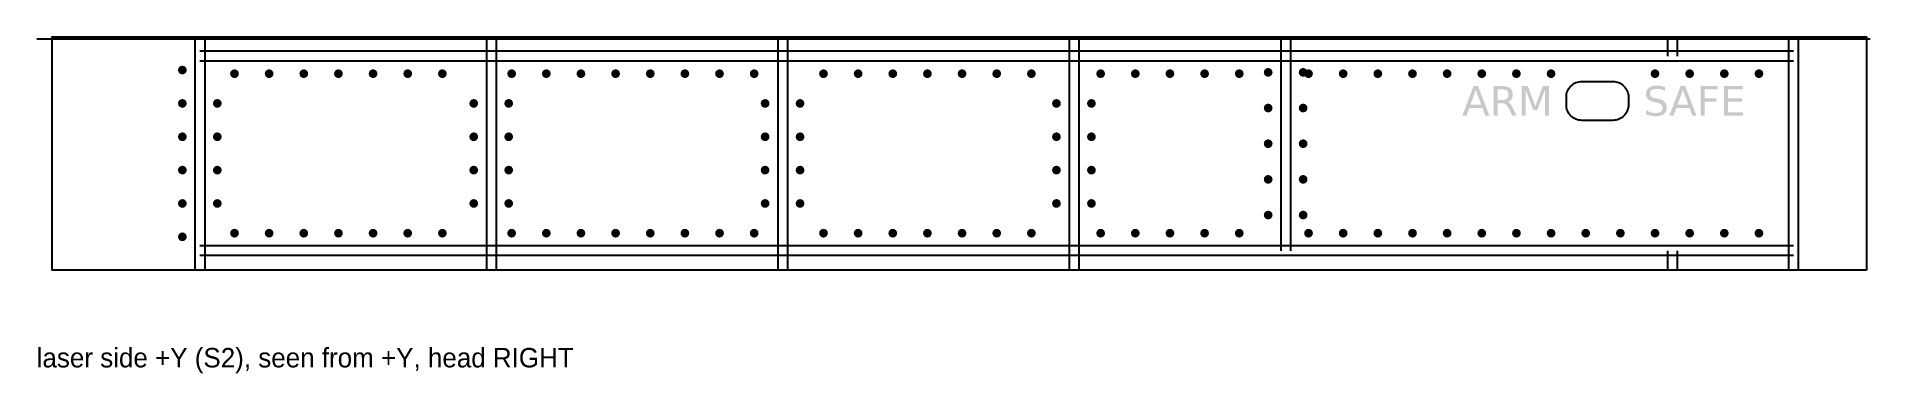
# Model space of a CAD drawing. Header units: millimetres. Extents: x 0 to 94.4, y -3.3 to 14.
import ezdxf

# ---------------------------------------------------------------- set-up
doc = ezdxf.new("R2010")
doc.units = ezdxf.units.MM
doc.layers.add('MARK', color=1, linetype='Continuous')
doc.layers.add('REF', color=8, linetype='Continuous')

msp = doc.modelspace()

# ---------------------------------------------------------------- hatches: boundary and pattern name
at = {"layer": 'MARK'}
h = msp.add_hatch(color=1, dxfattribs=at)
h.dxf.hatch_style = 1
edge = h.paths.add_edge_path()
edge.add_arc((7.5, 12.286), 0.225, 0, 360)
h = msp.add_hatch(color=1, dxfattribs=at)
h.dxf.hatch_style = 1
edge = h.paths.add_edge_path()
edge.add_arc((10.184, 12.1), 0.225, 0, 360)
h = msp.add_hatch(color=1, dxfattribs=at)
h.dxf.hatch_style = 1
edge = h.paths.add_edge_path()
edge.add_arc((11.967, 12.1), 0.225, 0, 360)
h = msp.add_hatch(color=1, dxfattribs=at)
h.dxf.hatch_style = 1
edge = h.paths.add_edge_path()
edge.add_arc((13.751, 12.1), 0.225, 0, 360)
h = msp.add_hatch(color=1, dxfattribs=at)
h.dxf.hatch_style = 1
edge = h.paths.add_edge_path()
edge.add_arc((15.535, 12.1), 0.225, 0, 360)
h = msp.add_hatch(color=1, dxfattribs=at)
h.dxf.hatch_style = 1
edge = h.paths.add_edge_path()
edge.add_arc((17.318, 12.1), 0.225, 0, 360)
h = msp.add_hatch(color=1, dxfattribs=at)
h.dxf.hatch_style = 1
edge = h.paths.add_edge_path()
edge.add_arc((19.102, 12.1), 0.225, 0, 360)
h = msp.add_hatch(color=1, dxfattribs=at)
h.dxf.hatch_style = 1
edge = h.paths.add_edge_path()
edge.add_arc((20.886, 12.1), 0.225, 0, 360)
h = msp.add_hatch(color=1, dxfattribs=at)
h.dxf.hatch_style = 1
edge = h.paths.add_edge_path()
edge.add_arc((24.453, 12.1), 0.225, 0, 360)
h = msp.add_hatch(color=1, dxfattribs=at)
h.dxf.hatch_style = 1
edge = h.paths.add_edge_path()
edge.add_arc((26.237, 12.1), 0.225, 0, 360)
h = msp.add_hatch(color=1, dxfattribs=at)
h.dxf.hatch_style = 1
edge = h.paths.add_edge_path()
edge.add_arc((28.021, 12.1), 0.225, 0, 360)
h = msp.add_hatch(color=1, dxfattribs=at)
h.dxf.hatch_style = 1
edge = h.paths.add_edge_path()
edge.add_arc((29.804, 12.1), 0.225, 0, 360)
h = msp.add_hatch(color=1, dxfattribs=at)
h.dxf.hatch_style = 1
edge = h.paths.add_edge_path()
edge.add_arc((31.588, 12.1), 0.225, 0, 360)
h = msp.add_hatch(color=1, dxfattribs=at)
h.dxf.hatch_style = 1
edge = h.paths.add_edge_path()
edge.add_arc((33.372, 12.1), 0.225, 0, 360)
h = msp.add_hatch(color=1, dxfattribs=at)
h.dxf.hatch_style = 1
edge = h.paths.add_edge_path()
edge.add_arc((35.155, 12.1), 0.225, 0, 360)
h = msp.add_hatch(color=1, dxfattribs=at)
h.dxf.hatch_style = 1
edge = h.paths.add_edge_path()
edge.add_arc((36.939, 12.1), 0.225, 0, 360)
h = msp.add_hatch(color=1, dxfattribs=at)
h.dxf.hatch_style = 1
edge = h.paths.add_edge_path()
edge.add_arc((40.507, 12.1), 0.225, 0, 360)
h = msp.add_hatch(color=1, dxfattribs=at)
h.dxf.hatch_style = 1
edge = h.paths.add_edge_path()
edge.add_arc((42.29, 12.1), 0.225, 0, 360)
h = msp.add_hatch(color=1, dxfattribs=at)
h.dxf.hatch_style = 1
edge = h.paths.add_edge_path()
edge.add_arc((44.074, 12.1), 0.225, 0, 360)
h = msp.add_hatch(color=1, dxfattribs=at)
h.dxf.hatch_style = 1
edge = h.paths.add_edge_path()
edge.add_arc((45.858, 12.1), 0.225, 0, 360)
h = msp.add_hatch(color=1, dxfattribs=at)
h.dxf.hatch_style = 1
edge = h.paths.add_edge_path()
edge.add_arc((47.641, 12.1), 0.225, 0, 360)
h = msp.add_hatch(color=1, dxfattribs=at)
h.dxf.hatch_style = 1
edge = h.paths.add_edge_path()
edge.add_arc((49.425, 12.1), 0.225, 0, 360)
h = msp.add_hatch(color=1, dxfattribs=at)
h.dxf.hatch_style = 1
edge = h.paths.add_edge_path()
edge.add_arc((51.209, 12.1), 0.225, 0, 360)
h = msp.add_hatch(color=1, dxfattribs=at)
h.dxf.hatch_style = 1
edge = h.paths.add_edge_path()
edge.add_arc((54.776, 12.1), 0.225, 0, 360)
h = msp.add_hatch(color=1, dxfattribs=at)
h.dxf.hatch_style = 1
edge = h.paths.add_edge_path()
edge.add_arc((56.56, 12.1), 0.225, 0, 360)
h = msp.add_hatch(color=1, dxfattribs=at)
h.dxf.hatch_style = 1
edge = h.paths.add_edge_path()
edge.add_arc((58.343, 12.1), 0.225, 0, 360)
h = msp.add_hatch(color=1, dxfattribs=at)
h.dxf.hatch_style = 1
edge = h.paths.add_edge_path()
edge.add_arc((60.127, 12.1), 0.225, 0, 360)
h = msp.add_hatch(color=1, dxfattribs=at)
h.dxf.hatch_style = 1
edge = h.paths.add_edge_path()
edge.add_arc((61.911, 12.1), 0.225, 0, 360)
h = msp.add_hatch(color=1, dxfattribs=at)
h.dxf.hatch_style = 1
edge = h.paths.add_edge_path()
edge.add_arc((63.4, 12.167), 0.225, 0, 360)
h = msp.add_hatch(color=1, dxfattribs=at)
h.dxf.hatch_style = 1
edge = h.paths.add_edge_path()
edge.add_arc((65.2, 12.167), 0.225, 0, 360)
h = msp.add_hatch(color=1, dxfattribs=at)
h.dxf.hatch_style = 1
edge = h.paths.add_edge_path()
edge.add_arc((65.478, 12.1), 0.225, 0, 360)
h = msp.add_hatch(color=1, dxfattribs=at)
h.dxf.hatch_style = 1
edge = h.paths.add_edge_path()
edge.add_arc((67.262, 12.1), 0.225, 0, 360)
h = msp.add_hatch(color=1, dxfattribs=at)
h.dxf.hatch_style = 1
edge = h.paths.add_edge_path()
edge.add_arc((69.046, 12.1), 0.225, 0, 360)
h = msp.add_hatch(color=1, dxfattribs=at)
h.dxf.hatch_style = 1
edge = h.paths.add_edge_path()
edge.add_arc((70.829, 12.1), 0.225, 0, 360)
h = msp.add_hatch(color=1, dxfattribs=at)
h.dxf.hatch_style = 1
edge = h.paths.add_edge_path()
edge.add_arc((72.613, 12.1), 0.225, 0, 360)
h = msp.add_hatch(color=1, dxfattribs=at)
h.dxf.hatch_style = 1
edge = h.paths.add_edge_path()
edge.add_arc((74.397, 12.1), 0.225, 0, 360)
h = msp.add_hatch(color=1, dxfattribs=at)
h.dxf.hatch_style = 1
edge = h.paths.add_edge_path()
edge.add_arc((76.18, 12.1), 0.225, 0, 360)
h = msp.add_hatch(color=1, dxfattribs=at)
h.dxf.hatch_style = 1
edge = h.paths.add_edge_path()
edge.add_arc((77.964, 12.1), 0.225, 0, 360)
h = msp.add_hatch(color=1, dxfattribs=at)
h.dxf.hatch_style = 1
edge = h.paths.add_edge_path()
edge.add_arc((83.315, 12.1), 0.225, 0, 360)
h = msp.add_hatch(color=1, dxfattribs=at)
h.dxf.hatch_style = 1
edge = h.paths.add_edge_path()
edge.add_arc((85.099, 12.1), 0.225, 0, 360)
h = msp.add_hatch(color=1, dxfattribs=at)
h.dxf.hatch_style = 1
edge = h.paths.add_edge_path()
edge.add_arc((86.883, 12.1), 0.225, 0, 360)
h = msp.add_hatch(color=1, dxfattribs=at)
h.dxf.hatch_style = 1
edge = h.paths.add_edge_path()
edge.add_arc((88.666, 12.1), 0.225, 0, 360)
h = msp.add_hatch(color=1, dxfattribs=at)
h.dxf.hatch_style = 1
h.paths.add_polyline_path([(74.786, 9.939), (74.572, 9.939), (74.433, 10.33), (73.748, 10.33), (73.609, 9.939), (73.392, 9.939), (73.973, 11.461), (74.206, 11.461)])
h.paths.add_polyline_path([(74.369, 10.501), (74.089, 11.258), (73.81, 10.501)])
h = msp.add_hatch(color=1, dxfattribs=at)
h.dxf.hatch_style = 1
h.paths.add_polyline_path([(75.827, 10.59), (75.858, 10.557), (75.89, 10.517), (75.921, 10.47), (75.953, 10.416), (75.984, 10.355), (76.193, 9.939), (75.972, 9.939), (75.777, 10.33), (75.74, 10.4), (75.703, 10.457), (75.667, 10.501), (75.631, 10.532), (75.593, 10.554), (75.548, 10.57), (75.496, 10.579), (75.438, 10.582), (75.214, 10.582), (75.214, 9.939), (75.008, 9.939), (75.008, 11.461), (75.473, 11.461), (75.595, 11.454), (75.701, 11.433), (75.79, 11.399), (75.862, 11.352), (75.918, 11.29), (75.958, 11.215), (75.982, 11.126), (75.99, 11.022), (75.986, 10.954), (75.974, 10.891), (75.953, 10.835), (75.924, 10.784), (75.887, 10.74), (75.842, 10.704), (75.789, 10.675), (75.73, 10.653), (75.762, 10.638), (75.795, 10.617)])
h.paths.add_polyline_path([(75.543, 10.756), (75.603, 10.769), (75.655, 10.79), (75.697, 10.82), (75.731, 10.859), (75.754, 10.905), (75.769, 10.96), (75.773, 11.022), (75.769, 11.085), (75.754, 11.14), (75.731, 11.186), (75.697, 11.224), (75.655, 11.253), (75.603, 11.275), (75.543, 11.287), (75.473, 11.292), (75.214, 11.292), (75.214, 10.751), (75.473, 10.751)])
h = msp.add_hatch(color=1, dxfattribs=at)
h.dxf.hatch_style = 1
h.paths.add_polyline_path([(77.153, 10.425), (77.543, 11.461), (77.85, 11.461), (77.85, 9.939), (77.649, 9.939), (77.649, 11.275), (77.257, 10.232), (77.05, 10.232), (76.658, 11.275), (76.658, 9.939), (76.458, 9.939), (76.458, 11.461), (76.765, 11.461)])
h = msp.add_hatch(color=1, dxfattribs=at)
h.dxf.hatch_style = 1
h.paths.add_polyline_path([(83.771, 11.237), (83.715, 11.26), (83.661, 11.279), (83.608, 11.295), (83.557, 11.307), (83.506, 11.315), (83.456, 11.32), (83.407, 11.322), (83.328, 11.318), (83.258, 11.306), (83.198, 11.285), (83.148, 11.257), (83.108, 11.221), (83.08, 11.178), (83.063, 11.128), (83.057, 11.071), (83.061, 11.024), (83.072, 10.983), (83.091, 10.948), (83.117, 10.919), (83.155, 10.895), (83.205, 10.873), (83.269, 10.853), (83.347, 10.836), (83.472, 10.811), (83.579, 10.784), (83.672, 10.75), (83.749, 10.707), (83.811, 10.656), (83.859, 10.596), (83.894, 10.527), (83.914, 10.448), (83.921, 10.36), (83.912, 10.256), (83.884, 10.166), (83.838, 10.089), (83.773, 10.025), (83.69, 9.975), (83.59, 9.939), (83.473, 9.918), (83.338, 9.911), (83.283, 9.912), (83.227, 9.917), (83.168, 9.925), (83.108, 9.935), (83.047, 9.949), (82.984, 9.966), (82.921, 9.985), (82.856, 10.008), (82.856, 10.22), (82.918, 10.187), (82.98, 10.158), (83.041, 10.134), (83.102, 10.114), (83.162, 10.098), (83.221, 10.087), (83.28, 10.08), (83.338, 10.078), (83.421, 10.082), (83.494, 10.095), (83.557, 10.117), (83.61, 10.147), (83.652, 10.186), (83.682, 10.231), (83.7, 10.284), (83.706, 10.345), (83.702, 10.398), (83.689, 10.445), (83.667, 10.486), (83.637, 10.52), (83.597, 10.55), (83.546, 10.575), (83.484, 10.597), (83.411, 10.615), (83.286, 10.639), (83.179, 10.666), (83.088, 10.698), (83.012, 10.737), (82.953, 10.783), (82.908, 10.837), (82.876, 10.9), (82.856, 10.973), (82.85, 11.055), (82.859, 11.151), (82.886, 11.235), (82.93, 11.31), (82.992, 11.373), (83.07, 11.424), (83.161, 11.46), (83.266, 11.482), (83.384, 11.489), (83.438, 11.488), (83.492, 11.484), (83.547, 11.478), (83.602, 11.47), (83.658, 11.459), (83.714, 11.446), (83.771, 11.43), (83.829, 11.412), (83.829, 11.211)])
h = msp.add_hatch(color=1, dxfattribs=at)
h.dxf.hatch_style = 1
h.paths.add_polyline_path([(85.233, 9.94), (85.095, 10.331), (84.409, 10.331), (84.27, 9.94), (84.053, 9.94), (84.634, 11.462), (84.868, 11.462), (85.447, 9.94)])
h.paths.add_polyline_path([(84.75, 11.259), (84.471, 10.502), (85.031, 10.502)])
h = msp.add_hatch(color=1, dxfattribs=at)
h.dxf.hatch_style = 1
h.paths.add_polyline_path([(86.544, 11.288), (85.875, 11.288), (85.875, 10.84), (86.478, 10.84), (86.478, 10.667), (85.875, 10.667), (85.875, 9.94), (85.669, 9.94), (85.669, 11.462), (86.544, 11.462)])
h = msp.add_hatch(color=1, dxfattribs=at)
h.dxf.hatch_style = 1
h.paths.add_polyline_path([(87.832, 11.288), (87.076, 11.288), (87.076, 10.838), (87.8, 10.838), (87.8, 10.665), (87.076, 10.665), (87.076, 10.114), (87.85, 10.114), (87.85, 9.94), (86.87, 9.94), (86.87, 11.462), (87.832, 11.462)])
h = msp.add_hatch(color=1, dxfattribs=at)
h.dxf.hatch_style = 1
edge = h.paths.add_edge_path()
edge.add_arc((7.5, 10.571), 0.225, 0, 360)
h = msp.add_hatch(color=1, dxfattribs=at)
h.dxf.hatch_style = 1
edge = h.paths.add_edge_path()
edge.add_arc((9.3, 10.571), 0.225, 0, 360)
h = msp.add_hatch(color=1, dxfattribs=at)
h.dxf.hatch_style = 1
edge = h.paths.add_edge_path()
edge.add_arc((22.5, 10.571), 0.225, 0, 360)
h = msp.add_hatch(color=1, dxfattribs=at)
h.dxf.hatch_style = 1
edge = h.paths.add_edge_path()
edge.add_arc((24.3, 10.571), 0.225, 0, 360)
h = msp.add_hatch(color=1, dxfattribs=at)
h.dxf.hatch_style = 1
edge = h.paths.add_edge_path()
edge.add_arc((37.5, 10.571), 0.225, 0, 360)
h = msp.add_hatch(color=1, dxfattribs=at)
h.dxf.hatch_style = 1
edge = h.paths.add_edge_path()
edge.add_arc((39.3, 10.571), 0.225, 0, 360)
h = msp.add_hatch(color=1, dxfattribs=at)
h.dxf.hatch_style = 1
edge = h.paths.add_edge_path()
edge.add_arc((52.5, 10.571), 0.225, 0, 360)
h = msp.add_hatch(color=1, dxfattribs=at)
h.dxf.hatch_style = 1
edge = h.paths.add_edge_path()
edge.add_arc((54.3, 10.571), 0.225, 0, 360)
h = msp.add_hatch(color=1, dxfattribs=at)
h.dxf.hatch_style = 1
edge = h.paths.add_edge_path()
edge.add_arc((63.4, 10.333), 0.225, 0, 360)
h = msp.add_hatch(color=1, dxfattribs=at)
h.dxf.hatch_style = 1
edge = h.paths.add_edge_path()
edge.add_arc((65.2, 10.333), 0.225, 0, 360)
h = msp.add_hatch(color=1, dxfattribs=at)
h.dxf.hatch_style = 1
edge = h.paths.add_edge_path()
edge.add_arc((7.5, 8.857), 0.225, 0, 360)
h = msp.add_hatch(color=1, dxfattribs=at)
h.dxf.hatch_style = 1
edge = h.paths.add_edge_path()
edge.add_arc((9.3, 8.857), 0.225, 0, 360)
h = msp.add_hatch(color=1, dxfattribs=at)
h.dxf.hatch_style = 1
edge = h.paths.add_edge_path()
edge.add_arc((22.5, 8.857), 0.225, 0, 360)
h = msp.add_hatch(color=1, dxfattribs=at)
h.dxf.hatch_style = 1
edge = h.paths.add_edge_path()
edge.add_arc((24.3, 8.857), 0.225, 0, 360)
h = msp.add_hatch(color=1, dxfattribs=at)
h.dxf.hatch_style = 1
edge = h.paths.add_edge_path()
edge.add_arc((37.5, 8.857), 0.225, 0, 360)
h = msp.add_hatch(color=1, dxfattribs=at)
h.dxf.hatch_style = 1
edge = h.paths.add_edge_path()
edge.add_arc((39.3, 8.857), 0.225, 0, 360)
h = msp.add_hatch(color=1, dxfattribs=at)
h.dxf.hatch_style = 1
edge = h.paths.add_edge_path()
edge.add_arc((52.5, 8.857), 0.225, 0, 360)
h = msp.add_hatch(color=1, dxfattribs=at)
h.dxf.hatch_style = 1
edge = h.paths.add_edge_path()
edge.add_arc((54.3, 8.857), 0.225, 0, 360)
h = msp.add_hatch(color=1, dxfattribs=at)
h.dxf.hatch_style = 1
edge = h.paths.add_edge_path()
edge.add_arc((63.4, 8.5), 0.225, 0, 360)
h = msp.add_hatch(color=1, dxfattribs=at)
h.dxf.hatch_style = 1
edge = h.paths.add_edge_path()
edge.add_arc((65.2, 8.5), 0.225, 0, 360)
h = msp.add_hatch(color=1, dxfattribs=at)
h.dxf.hatch_style = 1
edge = h.paths.add_edge_path()
edge.add_arc((7.5, 7.143), 0.225, 0, 360)
h = msp.add_hatch(color=1, dxfattribs=at)
h.dxf.hatch_style = 1
edge = h.paths.add_edge_path()
edge.add_arc((9.3, 7.143), 0.225, 0, 360)
h = msp.add_hatch(color=1, dxfattribs=at)
h.dxf.hatch_style = 1
edge = h.paths.add_edge_path()
edge.add_arc((22.5, 7.143), 0.225, 0, 360)
h = msp.add_hatch(color=1, dxfattribs=at)
h.dxf.hatch_style = 1
edge = h.paths.add_edge_path()
edge.add_arc((24.3, 7.143), 0.225, 0, 360)
h = msp.add_hatch(color=1, dxfattribs=at)
h.dxf.hatch_style = 1
edge = h.paths.add_edge_path()
edge.add_arc((37.5, 7.143), 0.225, 0, 360)
h = msp.add_hatch(color=1, dxfattribs=at)
h.dxf.hatch_style = 1
edge = h.paths.add_edge_path()
edge.add_arc((39.3, 7.143), 0.225, 0, 360)
h = msp.add_hatch(color=1, dxfattribs=at)
h.dxf.hatch_style = 1
edge = h.paths.add_edge_path()
edge.add_arc((52.5, 7.143), 0.225, 0, 360)
h = msp.add_hatch(color=1, dxfattribs=at)
h.dxf.hatch_style = 1
edge = h.paths.add_edge_path()
edge.add_arc((54.3, 7.143), 0.225, 0, 360)
h = msp.add_hatch(color=1, dxfattribs=at)
h.dxf.hatch_style = 1
edge = h.paths.add_edge_path()
edge.add_arc((63.4, 6.667), 0.225, 0, 360)
h = msp.add_hatch(color=1, dxfattribs=at)
h.dxf.hatch_style = 1
edge = h.paths.add_edge_path()
edge.add_arc((65.2, 6.667), 0.225, 0, 360)
h = msp.add_hatch(color=1, dxfattribs=at)
h.dxf.hatch_style = 1
edge = h.paths.add_edge_path()
edge.add_arc((7.5, 5.429), 0.225, 0, 360)
h = msp.add_hatch(color=1, dxfattribs=at)
h.dxf.hatch_style = 1
edge = h.paths.add_edge_path()
edge.add_arc((9.3, 5.429), 0.225, 0, 360)
h = msp.add_hatch(color=1, dxfattribs=at)
h.dxf.hatch_style = 1
edge = h.paths.add_edge_path()
edge.add_arc((22.5, 5.429), 0.225, 0, 360)
h = msp.add_hatch(color=1, dxfattribs=at)
h.dxf.hatch_style = 1
edge = h.paths.add_edge_path()
edge.add_arc((24.3, 5.429), 0.225, 0, 360)
h = msp.add_hatch(color=1, dxfattribs=at)
h.dxf.hatch_style = 1
edge = h.paths.add_edge_path()
edge.add_arc((37.5, 5.429), 0.225, 0, 360)
h = msp.add_hatch(color=1, dxfattribs=at)
h.dxf.hatch_style = 1
edge = h.paths.add_edge_path()
edge.add_arc((39.3, 5.429), 0.225, 0, 360)
h = msp.add_hatch(color=1, dxfattribs=at)
h.dxf.hatch_style = 1
edge = h.paths.add_edge_path()
edge.add_arc((52.5, 5.429), 0.225, 0, 360)
h = msp.add_hatch(color=1, dxfattribs=at)
h.dxf.hatch_style = 1
edge = h.paths.add_edge_path()
edge.add_arc((54.3, 5.429), 0.225, 0, 360)
h = msp.add_hatch(color=1, dxfattribs=at)
h.dxf.hatch_style = 1
edge = h.paths.add_edge_path()
edge.add_arc((63.4, 4.833), 0.225, 0, 360)
h = msp.add_hatch(color=1, dxfattribs=at)
h.dxf.hatch_style = 1
edge = h.paths.add_edge_path()
edge.add_arc((65.2, 4.833), 0.225, 0, 360)
h = msp.add_hatch(color=1, dxfattribs=at)
h.dxf.hatch_style = 1
edge = h.paths.add_edge_path()
edge.add_arc((7.5, 3.714), 0.225, 0, 360)
h = msp.add_hatch(color=1, dxfattribs=at)
h.dxf.hatch_style = 1
edge = h.paths.add_edge_path()
edge.add_arc((10.184, 3.9), 0.225, 0, 360)
h = msp.add_hatch(color=1, dxfattribs=at)
h.dxf.hatch_style = 1
edge = h.paths.add_edge_path()
edge.add_arc((11.967, 3.9), 0.225, 0, 360)
h = msp.add_hatch(color=1, dxfattribs=at)
h.dxf.hatch_style = 1
edge = h.paths.add_edge_path()
edge.add_arc((13.751, 3.9), 0.225, 0, 360)
h = msp.add_hatch(color=1, dxfattribs=at)
h.dxf.hatch_style = 1
edge = h.paths.add_edge_path()
edge.add_arc((15.535, 3.9), 0.225, 0, 360)
h = msp.add_hatch(color=1, dxfattribs=at)
h.dxf.hatch_style = 1
edge = h.paths.add_edge_path()
edge.add_arc((17.318, 3.9), 0.225, 0, 360)
h = msp.add_hatch(color=1, dxfattribs=at)
h.dxf.hatch_style = 1
edge = h.paths.add_edge_path()
edge.add_arc((19.102, 3.9), 0.225, 0, 360)
h = msp.add_hatch(color=1, dxfattribs=at)
h.dxf.hatch_style = 1
edge = h.paths.add_edge_path()
edge.add_arc((20.886, 3.9), 0.225, 0, 360)
h = msp.add_hatch(color=1, dxfattribs=at)
h.dxf.hatch_style = 1
edge = h.paths.add_edge_path()
edge.add_arc((24.453, 3.9), 0.225, 0, 360)
h = msp.add_hatch(color=1, dxfattribs=at)
h.dxf.hatch_style = 1
edge = h.paths.add_edge_path()
edge.add_arc((26.237, 3.9), 0.225, 0, 360)
h = msp.add_hatch(color=1, dxfattribs=at)
h.dxf.hatch_style = 1
edge = h.paths.add_edge_path()
edge.add_arc((28.021, 3.9), 0.225, 0, 360)
h = msp.add_hatch(color=1, dxfattribs=at)
h.dxf.hatch_style = 1
edge = h.paths.add_edge_path()
edge.add_arc((29.804, 3.9), 0.225, 0, 360)
h = msp.add_hatch(color=1, dxfattribs=at)
h.dxf.hatch_style = 1
edge = h.paths.add_edge_path()
edge.add_arc((31.588, 3.9), 0.225, 0, 360)
h = msp.add_hatch(color=1, dxfattribs=at)
h.dxf.hatch_style = 1
edge = h.paths.add_edge_path()
edge.add_arc((33.372, 3.9), 0.225, 0, 360)
h = msp.add_hatch(color=1, dxfattribs=at)
h.dxf.hatch_style = 1
edge = h.paths.add_edge_path()
edge.add_arc((35.155, 3.9), 0.225, 0, 360)
h = msp.add_hatch(color=1, dxfattribs=at)
h.dxf.hatch_style = 1
edge = h.paths.add_edge_path()
edge.add_arc((36.939, 3.9), 0.225, 0, 360)
h = msp.add_hatch(color=1, dxfattribs=at)
h.dxf.hatch_style = 1
edge = h.paths.add_edge_path()
edge.add_arc((40.507, 3.9), 0.225, 0, 360)
h = msp.add_hatch(color=1, dxfattribs=at)
h.dxf.hatch_style = 1
edge = h.paths.add_edge_path()
edge.add_arc((42.29, 3.9), 0.225, 0, 360)
h = msp.add_hatch(color=1, dxfattribs=at)
h.dxf.hatch_style = 1
edge = h.paths.add_edge_path()
edge.add_arc((44.074, 3.9), 0.225, 0, 360)
h = msp.add_hatch(color=1, dxfattribs=at)
h.dxf.hatch_style = 1
edge = h.paths.add_edge_path()
edge.add_arc((45.858, 3.9), 0.225, 0, 360)
h = msp.add_hatch(color=1, dxfattribs=at)
h.dxf.hatch_style = 1
edge = h.paths.add_edge_path()
edge.add_arc((47.641, 3.9), 0.225, 0, 360)
h = msp.add_hatch(color=1, dxfattribs=at)
h.dxf.hatch_style = 1
edge = h.paths.add_edge_path()
edge.add_arc((49.425, 3.9), 0.225, 0, 360)
h = msp.add_hatch(color=1, dxfattribs=at)
h.dxf.hatch_style = 1
edge = h.paths.add_edge_path()
edge.add_arc((51.209, 3.9), 0.225, 0, 360)
h = msp.add_hatch(color=1, dxfattribs=at)
h.dxf.hatch_style = 1
edge = h.paths.add_edge_path()
edge.add_arc((54.776, 3.9), 0.225, 0, 360)
h = msp.add_hatch(color=1, dxfattribs=at)
h.dxf.hatch_style = 1
edge = h.paths.add_edge_path()
edge.add_arc((56.56, 3.9), 0.225, 0, 360)
h = msp.add_hatch(color=1, dxfattribs=at)
h.dxf.hatch_style = 1
edge = h.paths.add_edge_path()
edge.add_arc((58.343, 3.9), 0.225, 0, 360)
h = msp.add_hatch(color=1, dxfattribs=at)
h.dxf.hatch_style = 1
edge = h.paths.add_edge_path()
edge.add_arc((60.127, 3.9), 0.225, 0, 360)
h = msp.add_hatch(color=1, dxfattribs=at)
h.dxf.hatch_style = 1
edge = h.paths.add_edge_path()
edge.add_arc((61.911, 3.9), 0.225, 0, 360)
h = msp.add_hatch(color=1, dxfattribs=at)
h.dxf.hatch_style = 1
edge = h.paths.add_edge_path()
edge.add_arc((65.478, 3.9), 0.225, 0, 360)
h = msp.add_hatch(color=1, dxfattribs=at)
h.dxf.hatch_style = 1
edge = h.paths.add_edge_path()
edge.add_arc((67.262, 3.9), 0.225, 0, 360)
h = msp.add_hatch(color=1, dxfattribs=at)
h.dxf.hatch_style = 1
edge = h.paths.add_edge_path()
edge.add_arc((69.046, 3.9), 0.225, 0, 360)
h = msp.add_hatch(color=1, dxfattribs=at)
h.dxf.hatch_style = 1
edge = h.paths.add_edge_path()
edge.add_arc((70.829, 3.9), 0.225, 0, 360)
h = msp.add_hatch(color=1, dxfattribs=at)
h.dxf.hatch_style = 1
edge = h.paths.add_edge_path()
edge.add_arc((72.613, 3.9), 0.225, 0, 360)
h = msp.add_hatch(color=1, dxfattribs=at)
h.dxf.hatch_style = 1
edge = h.paths.add_edge_path()
edge.add_arc((74.397, 3.9), 0.225, 0, 360)
h = msp.add_hatch(color=1, dxfattribs=at)
h.dxf.hatch_style = 1
edge = h.paths.add_edge_path()
edge.add_arc((76.18, 3.9), 0.225, 0, 360)
h = msp.add_hatch(color=1, dxfattribs=at)
h.dxf.hatch_style = 1
edge = h.paths.add_edge_path()
edge.add_arc((77.964, 3.9), 0.225, 0, 360)
h = msp.add_hatch(color=1, dxfattribs=at)
h.dxf.hatch_style = 1
edge = h.paths.add_edge_path()
edge.add_arc((79.748, 3.9), 0.225, 0, 360)
h = msp.add_hatch(color=1, dxfattribs=at)
h.dxf.hatch_style = 1
edge = h.paths.add_edge_path()
edge.add_arc((81.532, 3.9), 0.225, 0, 360)
h = msp.add_hatch(color=1, dxfattribs=at)
h.dxf.hatch_style = 1
edge = h.paths.add_edge_path()
edge.add_arc((83.315, 3.9), 0.225, 0, 360)
h = msp.add_hatch(color=1, dxfattribs=at)
h.dxf.hatch_style = 1
edge = h.paths.add_edge_path()
edge.add_arc((85.099, 3.9), 0.225, 0, 360)
h = msp.add_hatch(color=1, dxfattribs=at)
h.dxf.hatch_style = 1
edge = h.paths.add_edge_path()
edge.add_arc((86.883, 3.9), 0.225, 0, 360)
h = msp.add_hatch(color=1, dxfattribs=at)
h.dxf.hatch_style = 1
edge = h.paths.add_edge_path()
edge.add_arc((88.666, 3.9), 0.225, 0, 360)

# ---------------------------------------------------------------- linework, layer by layer
at = {"layer": 'REF'}
for points in [[(0, 13.9), (94.4, 13.9)], [(8.15, 14), (8.15, 13)], [(23.4, 13.25), (8.4, 13.25)], [(8.65, 14), (8.65, 13)], [(23.15, 14), (23.15, 13)], [(38.4, 13.25), (23.4, 13.25)], [(23.65, 14), (23.65, 13)], [(38.15, 14), (38.15, 13)], [(53.4, 13.25), (38.4, 13.25)], [(38.65, 14), (38.65, 13)], [(53.15, 14), (53.15, 13)], [(64.3, 13.25), (53.4, 13.25)], [(53.65, 14), (53.65, 13)], [(64.05, 14), (64.05, 13)], [(84.2, 13.25), (64.3, 13.25)], [(64.55, 14), (64.55, 13)], [(83.95, 14), (83.95, 13)], [(90.45, 13.25), (84.2, 13.25)], [(84.45, 14), (84.45, 13)], [(90.2, 13), (90.2, 14)], [(90.7, 13), (90.7, 14)], [(8.15, 13), (8.15, 3)], [(23.4, 12.75), (8.4, 12.75)], [(8.65, 13), (8.65, 3)], [(23.15, 13), (23.15, 3)], [(38.4, 12.75), (23.4, 12.75)], [(23.65, 13), (23.65, 3)], [(38.15, 13), (38.15, 3)], [(53.4, 12.75), (38.4, 12.75)], [(38.65, 13), (38.65, 3)], [(53.15, 13), (53.15, 3)], [(64.3, 12.75), (53.4, 12.75)], [(53.65, 13), (53.65, 3)], [(64.05, 13), (64.05, 3)], [(84.2, 12.75), (64.3, 12.75)], [(64.55, 13), (64.55, 3)], [(90.45, 12.75), (84.2, 12.75)], [(90.2, 3), (90.2, 13)], [(90.7, 3), (90.7, 13)], [(8.15, 3), (8.15, 2)], [(23.4, 3.25), (8.4, 3.25)], [(8.65, 3), (8.65, 2)], [(23.15, 3), (23.15, 2)], [(38.4, 3.25), (23.4, 3.25)], [(23.65, 3), (23.65, 2)], [(38.15, 3), (38.15, 2)], [(53.4, 3.25), (38.4, 3.25)], [(38.65, 3), (38.65, 2)], [(53.15, 3), (53.15, 2)], [(64.3, 3.25), (53.4, 3.25)], [(53.65, 3), (53.65, 2)], [(84.2, 3.25), (64.3, 3.25)], [(83.95, 3), (83.95, 2)], [(83.95, 3), (83.95, 3)], [(90.45, 3.25), (84.2, 3.25)], [(84.45, 3), (84.45, 2)], [(84.45, 3), (84.45, 3)], [(90.2, 2), (90.2, 3)], [(90.7, 2), (90.7, 3)], [(23.4, 2.75), (8.4, 2.75)], [(38.4, 2.75), (23.4, 2.75)], [(53.4, 2.75), (38.4, 2.75)], [(64.3, 2.75), (53.4, 2.75)], [(84.2, 2.75), (64.3, 2.75)], [(90.45, 2.75), (84.2, 2.75)]]:
    msp.add_lwpolyline(points, dxfattribs=at)
for points in [[(94.2, 2), (0.8, 2), (0.8, 14), (94.2, 14)], [(81.15, 9.7), (79.55, 9.7), (79.472, 9.704), (79.394, 9.715), (79.318, 9.734), (79.244, 9.761), (79.173, 9.794), (79.106, 9.835), (79.042, 9.882), (78.984, 9.934), (78.932, 9.992), (78.885, 10.056), (78.844, 10.123), (78.811, 10.194), (78.784, 10.268), (78.765, 10.344), (78.754, 10.422), (78.75, 10.5), (78.75, 10.9), (78.754, 10.978), (78.765, 11.056), (78.784, 11.132), (78.811, 11.206), (78.844, 11.277), (78.885, 11.344), (78.932, 11.408), (78.984, 11.466), (79.042, 11.518), (79.106, 11.565), (79.173, 11.606), (79.244, 11.639), (79.318, 11.666), (79.394, 11.685), (79.472, 11.696), (79.55, 11.7), (81.15, 11.7), (81.228, 11.696), (81.306, 11.685), (81.382, 11.666), (81.456, 11.639), (81.527, 11.606), (81.594, 11.565), (81.658, 11.518), (81.716, 11.466), (81.768, 11.408), (81.815, 11.344), (81.856, 11.277), (81.889, 11.206), (81.916, 11.132), (81.935, 11.056), (81.946, 10.978), (81.95, 10.9), (81.95, 10.5), (81.946, 10.422), (81.935, 10.344), (81.916, 10.268), (81.889, 10.194), (81.856, 10.123), (81.815, 10.056), (81.768, 9.992), (81.716, 9.934), (81.658, 9.882), (81.594, 9.835), (81.527, 9.794), (81.456, 9.761), (81.382, 9.734), (81.306, 9.715), (81.228, 9.704), (81.15, 9.7)]]:
    msp.add_lwpolyline(points, close=True, dxfattribs=at)

# ---------------------------------------------------------------- texts
msp.add_text('laser side +Y (S2), seen from +Y, head RIGHT', height=1, dxfattribs=at).set_placement((0, -3))

doc.saveas('drawing.dxf')
